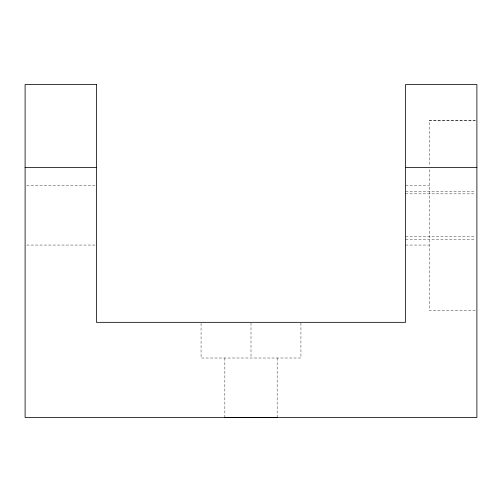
<?xml version="1.0" encoding="UTF-8"?>
<svg xmlns="http://www.w3.org/2000/svg" width="502" height="502" viewBox="0 0 502 502"><rect width="100%" height="100%" fill="white"/><g stroke="black" fill="none" stroke-linecap="round" stroke-linejoin="round"><path stroke-width="0.38" stroke-dasharray="2.51 1.88" d="M475.344 120.216L429.342 120.216L429.342 166.256M429.342 120.361L475.344 120.361M26.669 185.608L96.434 185.608M405.566 185.608L429.342 185.608M405.566 191.45L475.331 191.45M405.566 193.847L475.331 193.847M405.566 236.812L475.331 236.812M405.566 239.216L475.331 239.216M26.669 245.058L96.434 245.058M405.566 245.058L429.342 245.058M475.344 310.449L429.342 310.449L429.342 167.775M300.936 323.112L300.936 358.008L201.064 358.008L201.064 323.112M277.154 358.008L277.154 417.451M251 323.112L251 358.008M224.846 358.008L224.846 417.451"/><path stroke-width="0.75" d="M25.1 167.423L96.434 167.423M405.566 167.423L476.9 167.423M224.846 417.426L277.154 417.426M96.434 84.549L25.1 84.549L25.1 417.451L476.9 417.451L476.9 84.549L405.566 84.549L405.566 322.334L96.434 322.334L96.434 84.549"/></g></svg>
